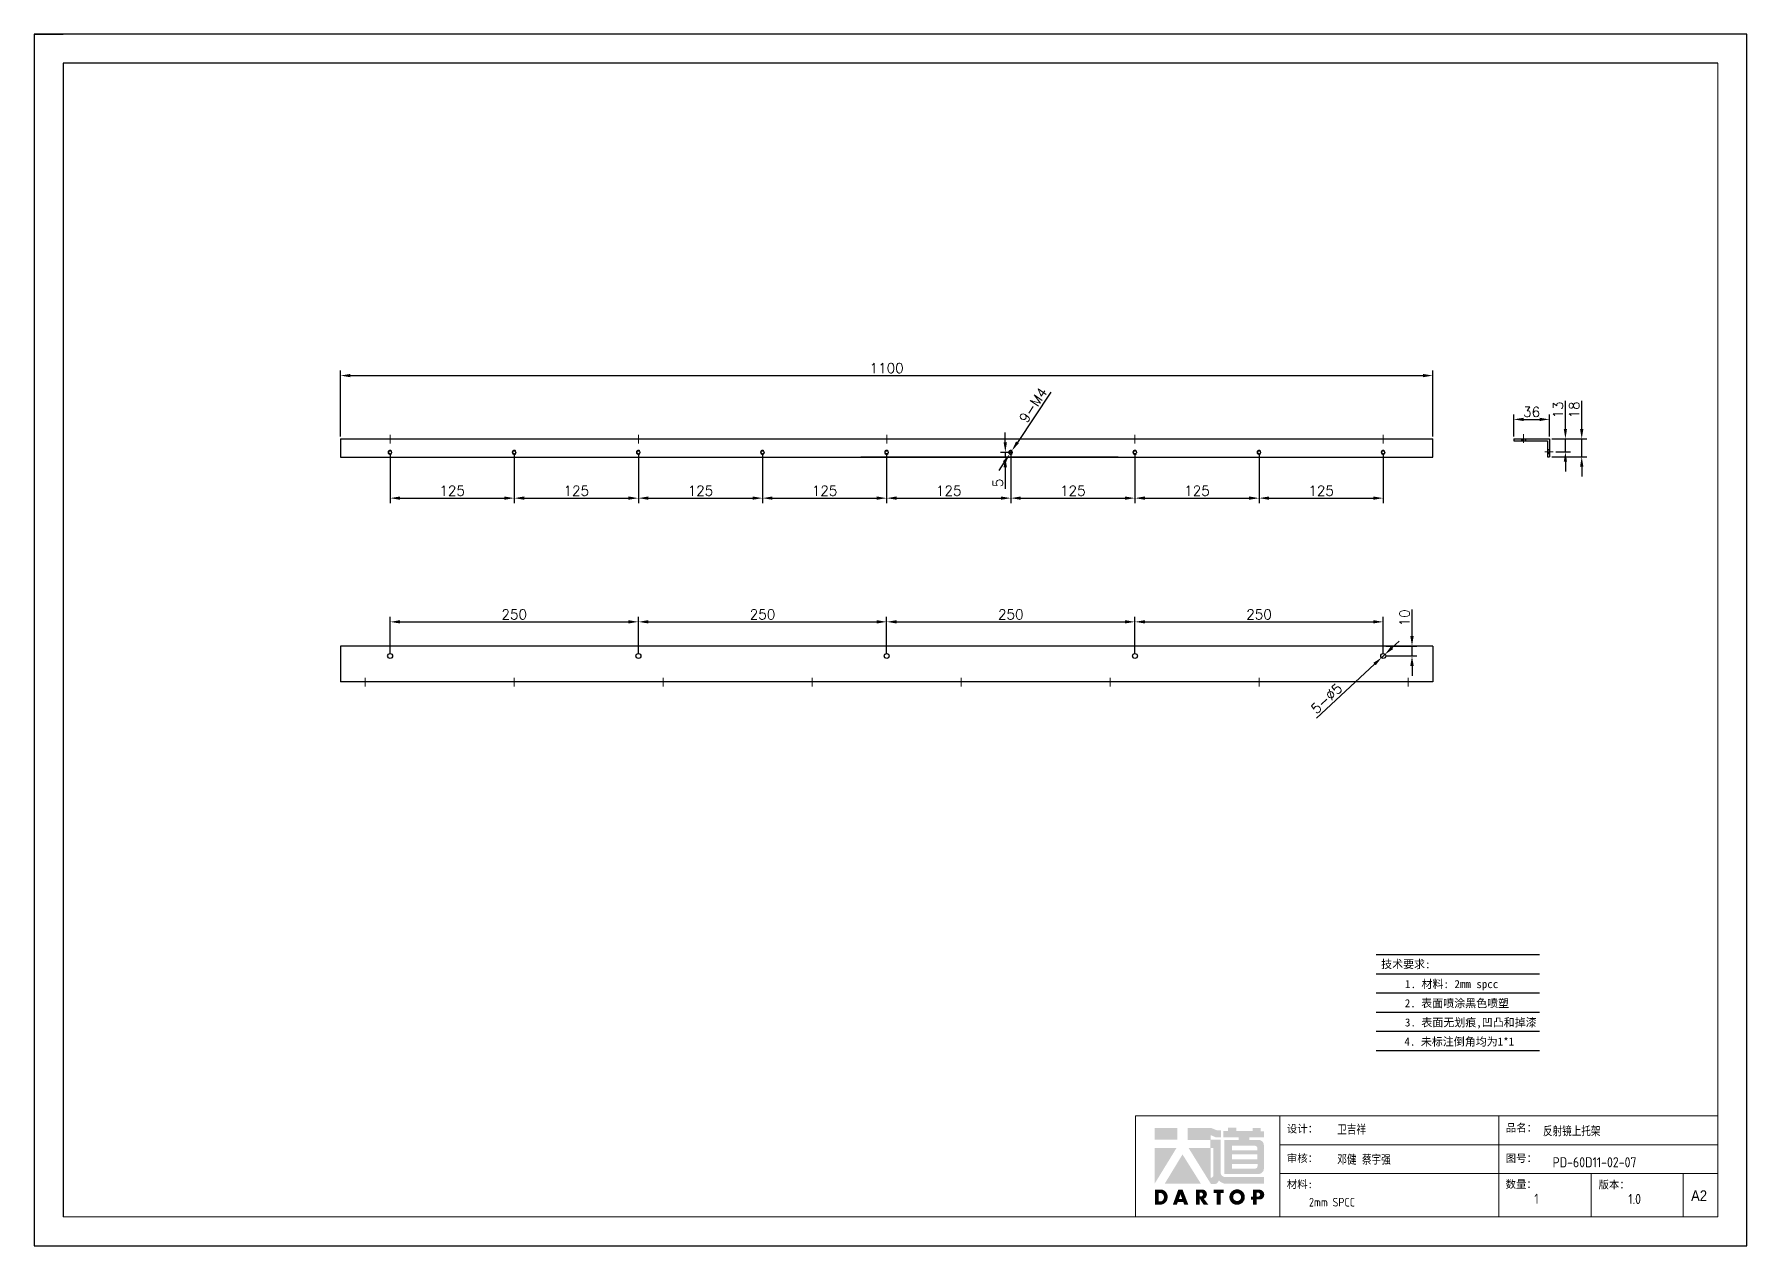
# Model space of a CAD drawing. Header units: millimetres. Extents: x -30327 to 34858, y 4015 to 75103.
# Drawn here: x 1925 to 3650, y 52753 to 53972 of the extents above; entities that cross this region are included whole.
import ezdxf
from ezdxf.enums import TextEntityAlignment as Align

# ---------------------------------------------------------------- set-up
doc = ezdxf.new("R2010")
doc.units = ezdxf.units.MM
doc.linetypes.add('CENTER2', pattern=[28.575, 19.05, -3.175, 3.175, -3.175])
doc.linetypes.add('HIDDEN2', pattern=[4.7625, 3.175, -1.5875])
for name, color, linetype, lineweight in [('A-TITLEBLOCK', 7, 'Continuous', 18), ('cen', 1, 'CENTER2', 9), ('dim', 2, 'Continuous', 9)]:
    doc.layers.add(name, color=color, linetype=linetype, lineweight=lineweight)
for name, color, linetype in [('hidden', 3, 'HIDDEN2'), ('print', 30, 'Continuous'), ('yellow', 2, 'Continuous')]:
    doc.layers.add(name, color=color, linetype=linetype)
doc.styles.add('GB', font='GBENOR.SHX', dxfattribs={"bigfont": 'gbcbig.shx'})
doc.styles.add('HZ', font='')
doc.styles.add('SLDTEXTSTYLE0', font='simfang.ttf', dxfattribs={"bigfont": 'bigfont'})
doc.styles.add('SLDTEXTSTYLE1', font='Gothic.ttf', dxfattribs={"width": 0.913})
doc.styles.get("Standard").update_dxf_attribs({"font": 'txt', "bigfont": 'gbcbig.shx'})
doc.styles.get('HZ').set_extended_font_data('SimSun')
doc.dimstyles.new('1-4', dxfattribs={"dimscale": 4, "dimtxt": 2.5, "dimasz": 2.5, "dimexe": 1.25, "dimexo": 0.625, "dimtad": 1, "dimdsep": 46, "dimtxsty": 'Standard', "dimcen": 2.5, "dimadec": 0, "dimazin": 0, "dimtfac": 1, "dimtmove": 0, "dimatfit": 3, "dimfxl": 0, "dimarcsym": 0})

# ---------------------------------------------------------------- blocks, each defined once
blk = doc.blocks.new('*D707')
at = {"layer": 'Defpoints', "color": 0}
for p in [(2408.6, 53551.2), (2533.6, 53551.2), (2533.6, 53505.1)]:
    blk.add_point(p, dxfattribs=at)
at = {"layer": 'dim', "color": 0, "lineweight": -2}
for p, q in [((2408.6, 53548.7), (2408.6, 53500.1)), ((2533.6, 53548.7), (2533.6, 53500.1)), ((2418.6, 53505.1), (2523.6, 53505.1))]:
    blk.add_line(p, q, dxfattribs=at)
at = {"layer": 'dim', "color": 0}
for points in [[(2418.6, 53506.8), (2418.6, 53503.5), (2408.6, 53505.1)], [(2523.6, 53506.8), (2523.6, 53503.5), (2533.6, 53505.1)]]:
    blk.add_solid(points, dxfattribs=at)
at = {"layer": 'dim', "color": 0, "insert": (2471.1, 53512.6), "char_height": 10, "attachment_point": 5}
blk.add_mtext('125', dxfattribs=at)
blk = doc.blocks.new('*D708')
at = {"layer": 'Defpoints', "color": 0}
for p in [(2533.6, 53551.2), (2658.6, 53551.2), (2658.6, 53505.1)]:
    blk.add_point(p, dxfattribs=at)
at = {"layer": 'dim', "color": 0, "lineweight": -2}
for p, q in [((2533.6, 53548.7), (2533.6, 53500.1)), ((2658.6, 53548.7), (2658.6, 53500.1)), ((2543.6, 53505.1), (2648.6, 53505.1))]:
    blk.add_line(p, q, dxfattribs=at)
at = {"layer": 'dim', "color": 0}
for points in [[(2543.6, 53506.8), (2543.6, 53503.5), (2533.6, 53505.1)], [(2648.6, 53506.8), (2648.6, 53503.5), (2658.6, 53505.1)]]:
    blk.add_solid(points, dxfattribs=at)
at = {"layer": 'dim', "color": 0, "insert": (2596.1, 53512.6), "char_height": 10, "attachment_point": 5}
blk.add_mtext('125', dxfattribs=at)
blk = doc.blocks.new('*D709')
at = {"layer": 'Defpoints', "color": 0}
for p in [(2533.6, 53551.2), (2658.6, 53551.2), (2658.6, 53505.1)]:
    blk.add_point(p, dxfattribs=at)
at = {"layer": 'dim', "color": 0, "lineweight": -2}
for p, q in [((2533.6, 53548.7), (2533.6, 53500.1)), ((2658.6, 53548.7), (2658.6, 53500.1)), ((2543.6, 53505.1), (2648.6, 53505.1))]:
    blk.add_line(p, q, dxfattribs=at)
at = {"layer": 'dim', "color": 0}
for points in [[(2543.6, 53506.8), (2543.6, 53503.5), (2533.6, 53505.1)], [(2648.6, 53506.8), (2648.6, 53503.5), (2658.6, 53505.1)]]:
    blk.add_solid(points, dxfattribs=at)
at = {"layer": 'dim', "color": 0, "insert": (2596.1, 53512.6), "char_height": 10, "attachment_point": 5}
blk.add_mtext('125', dxfattribs=at)
blk = doc.blocks.new('*D710')
at = {"layer": 'Defpoints', "color": 0}
for p in [(2658.6, 53551.2), (2783.6, 53551.2), (2783.6, 53505.1)]:
    blk.add_point(p, dxfattribs=at)
at = {"layer": 'dim', "color": 0, "lineweight": -2}
for p, q in [((2658.6, 53548.7), (2658.6, 53500.1)), ((2783.6, 53548.7), (2783.6, 53500.1)), ((2668.6, 53505.1), (2773.6, 53505.1))]:
    blk.add_line(p, q, dxfattribs=at)
at = {"layer": 'dim', "color": 0}
for points in [[(2668.6, 53506.8), (2668.6, 53503.5), (2658.6, 53505.1)], [(2773.6, 53506.8), (2773.6, 53503.5), (2783.6, 53505.1)]]:
    blk.add_solid(points, dxfattribs=at)
at = {"layer": 'dim', "color": 0, "insert": (2721.1, 53512.6), "char_height": 10, "attachment_point": 5}
blk.add_mtext('125', dxfattribs=at)
blk = doc.blocks.new('*D711')
at = {"layer": 'Defpoints', "color": 0}
for p in [(2783.6, 53551.2), (2908.6, 53551.2), (2908.6, 53505.1)]:
    blk.add_point(p, dxfattribs=at)
at = {"layer": 'dim', "color": 0, "lineweight": -2}
for p, q in [((2783.6, 53548.7), (2783.6, 53500.1)), ((2908.6, 53548.7), (2908.6, 53500.1)), ((2793.6, 53505.1), (2898.6, 53505.1))]:
    blk.add_line(p, q, dxfattribs=at)
at = {"layer": 'dim', "color": 0}
for points in [[(2793.6, 53506.8), (2793.6, 53503.5), (2783.6, 53505.1)], [(2898.6, 53506.8), (2898.6, 53503.5), (2908.6, 53505.1)]]:
    blk.add_solid(points, dxfattribs=at)
at = {"layer": 'dim', "color": 0, "insert": (2846.1, 53512.6), "char_height": 10, "attachment_point": 5}
blk.add_mtext('125', dxfattribs=at)
blk = doc.blocks.new('*D712')
at = {"layer": 'Defpoints', "color": 0}
for p in [(3283.6, 53356.3), (3312.6, 53356.3), (3283.6, 53346.3)]:
    blk.add_point(p, dxfattribs=at)
at = {"layer": 'dim', "color": 0, "lineweight": -2}
for p, q in [((3312.6, 53366.3), (3312.6, 53392.9)), ((3286.1, 53356.3), (3317.6, 53356.3)), ((3312.6, 53346.3), (3312.6, 53356.3)), ((3286.1, 53346.3), (3317.6, 53346.3)), ((3312.6, 53336.3), (3312.6, 53326.3))]:
    blk.add_line(p, q, dxfattribs=at)
at = {"layer": 'dim', "color": 0}
for points in [[(3310.9, 53366.3), (3314.3, 53366.3), (3312.6, 53356.3)], [(3310.9, 53336.3), (3314.3, 53336.3), (3312.6, 53346.3)]]:
    blk.add_solid(points, dxfattribs=at)
at = {"layer": 'dim', "color": 0, "insert": (3305.1, 53384.6), "char_height": 10, "attachment_point": 5, "rotation": 90}
blk.add_mtext('10', dxfattribs=at)
blk = doc.blocks.new('*D713')
at = {"layer": 'Defpoints', "color": 0}
for p in [(2903.1, 53546.2), (2908.6, 53551.2), (2908.6, 53546.2)]:
    blk.add_point(p, dxfattribs=at)
at = {"layer": 'dim', "color": 0, "lineweight": -2}
for p, q in [((2903.1, 53561.2), (2903.1, 53571.2)), ((2906.1, 53551.2), (2898.1, 53551.2)), ((2906.1, 53546.2), (2898.1, 53546.2)), ((2903.1, 53551.2), (2903.1, 53546.2)), ((2903.1, 53536.2), (2903.1, 53514.5))]:
    blk.add_line(p, q, dxfattribs=at)
at = {"layer": 'dim', "color": 0}
for points in [[(2901.4, 53561.2), (2904.7, 53561.2), (2903.1, 53551.2)], [(2901.4, 53536.2), (2904.7, 53536.2), (2903.1, 53546.2)]]:
    blk.add_solid(points, dxfattribs=at)
at = {"layer": 'dim', "color": 0, "insert": (2895.6, 53520.4), "char_height": 10, "attachment_point": 5, "rotation": 90}
blk.add_mtext('5', dxfattribs=at)
blk = doc.blocks.new('*D714')
at = {"layer": 'Defpoints', "color": 0}
for p in [(2907.5, 53549.5), (2909.7, 53552.9)]:
    blk.add_point(p, dxfattribs=at)
at = {"layer": 'dim', "color": 0, "lineweight": -2}
for p, q in [((2949, 53611.9), (2915.3, 53561.2)), ((2907.5, 53549.5), (2909.7, 53552.9)), ((2902, 53541.2), (2896.5, 53532.9))]:
    blk.add_line(p, q, dxfattribs=at)
at = {"layer": 'dim', "color": 0}
for points in [[(2913.9, 53562.1), (2916.7, 53560.3), (2909.7, 53552.9)], [(2900.6, 53542.1), (2903.4, 53540.3), (2907.5, 53549.5)]]:
    blk.add_solid(points, dxfattribs=at)
at = {"layer": 'dim', "color": 0, "insert": (2931.2, 53598.7), "char_height": 10, "attachment_point": 5, "rotation": 56.3889}
blk.add_mtext('9-M4', dxfattribs=at)
blk = doc.blocks.new('*D715')
at = {"layer": 'Defpoints', "color": 0}
for p in [(3282.2, 53344.9), (3285.1, 53347.6)]:
    blk.add_point(p, dxfattribs=at)
at = {"layer": 'dim', "color": 0, "lineweight": -2}
for p, q in [((3292.4, 53354.4), (3299.8, 53361.2)), ((3216.5, 53283.8), (3274.8, 53338.1)), ((3285.1, 53347.6), (3282.2, 53344.9))]:
    blk.add_line(p, q, dxfattribs=at)
at = {"layer": 'dim', "color": 0}
for points in [[(3291.3, 53355.7), (3293.6, 53353.2), (3285.1, 53347.6)], [(3273.7, 53339.3), (3276, 53336.9), (3282.2, 53344.9)]]:
    blk.add_solid(points, dxfattribs=at)
at = {"layer": 'dim', "color": 0, "insert": (3226.6, 53303.5), "char_height": 10, "attachment_point": 5, "rotation": 42.8983}
blk.add_mtext('5-%%C5', dxfattribs=at)
blk = doc.blocks.new('*D718')
at = {"layer": 'Defpoints', "color": 0}
for p in [(3451, 53584.4), (3415, 53564.8), (3451, 53564.8)]:
    blk.add_point(p, dxfattribs=at)
at = {"layer": 'dim', "color": 0, "lineweight": -2}
for p, q in [((3415, 53567.3), (3415, 53589.4)), ((3425, 53584.4), (3441, 53584.4)), ((3451, 53567.3), (3451, 53589.4))]:
    blk.add_line(p, q, dxfattribs=at)
at = {"layer": 'dim', "color": 0}
for points in [[(3425, 53586), (3425, 53582.7), (3415, 53584.4)], [(3441, 53586), (3441, 53582.7), (3451, 53584.4)]]:
    blk.add_solid(points, dxfattribs=at)
at = {"layer": 'dim', "color": 0, "insert": (3433, 53591.9), "char_height": 10, "attachment_point": 5}
blk.add_mtext('36', dxfattribs=at)
blk = doc.blocks.new('*D719')
at = {"layer": 'Defpoints', "color": 0}
for p in [(3451, 53564.8), (3483.5, 53564.8), (3451, 53546.8)]:
    blk.add_point(p, dxfattribs=at)
at = {"layer": 'dim', "color": 0, "lineweight": -2}
for p, q in [((3483.5, 53574.8), (3483.5, 53603.1)), ((3453.5, 53564.8), (3488.5, 53564.8)), ((3483.5, 53546.8), (3483.5, 53564.8)), ((3453.5, 53546.8), (3488.5, 53546.8)), ((3483.5, 53536.8), (3483.5, 53526.8))]:
    blk.add_line(p, q, dxfattribs=at)
at = {"layer": 'dim', "color": 0}
for points in [[(3481.8, 53574.8), (3485.2, 53574.8), (3483.5, 53564.8)], [(3481.8, 53536.8), (3485.2, 53536.8), (3483.5, 53546.8)]]:
    blk.add_solid(points, dxfattribs=at)
at = {"layer": 'dim', "color": 0, "insert": (3476, 53593.9), "char_height": 10, "attachment_point": 5, "rotation": 90}
blk.add_mtext('18', dxfattribs=at)
blk = doc.blocks.new('*D720')
at = {"layer": 'Defpoints', "color": 0}
for p in [(2908.6, 53551.2), (3033.6, 53551.2), (3033.6, 53505.1)]:
    blk.add_point(p, dxfattribs=at)
at = {"layer": 'dim', "color": 0, "lineweight": -2}
for p, q in [((2908.6, 53548.7), (2908.6, 53500.1)), ((3033.6, 53548.7), (3033.6, 53500.1)), ((2918.6, 53505.1), (3023.6, 53505.1))]:
    blk.add_line(p, q, dxfattribs=at)
at = {"layer": 'dim', "color": 0}
for points in [[(2918.6, 53506.8), (2918.6, 53503.5), (2908.6, 53505.1)], [(3023.6, 53506.8), (3023.6, 53503.5), (3033.6, 53505.1)]]:
    blk.add_solid(points, dxfattribs=at)
at = {"layer": 'dim', "color": 0, "insert": (2971.1, 53512.6), "char_height": 10, "attachment_point": 5}
blk.add_mtext('125', dxfattribs=at)
blk = doc.blocks.new('*D721')
at = {"layer": 'Defpoints', "color": 0}
for p in [(3033.6, 53551.2), (3158.6, 53551.2), (3158.6, 53505.1)]:
    blk.add_point(p, dxfattribs=at)
at = {"layer": 'dim', "color": 0, "lineweight": -2}
for p, q in [((3033.6, 53548.7), (3033.6, 53500.1)), ((3158.6, 53548.7), (3158.6, 53500.1)), ((3043.6, 53505.1), (3148.6, 53505.1))]:
    blk.add_line(p, q, dxfattribs=at)
at = {"layer": 'dim', "color": 0}
for points in [[(3043.6, 53506.8), (3043.6, 53503.5), (3033.6, 53505.1)], [(3148.6, 53506.8), (3148.6, 53503.5), (3158.6, 53505.1)]]:
    blk.add_solid(points, dxfattribs=at)
at = {"layer": 'dim', "color": 0, "insert": (3096.1, 53512.6), "char_height": 10, "attachment_point": 5}
blk.add_mtext('125', dxfattribs=at)
blk = doc.blocks.new('*D722')
at = {"layer": 'Defpoints', "color": 0}
for p in [(3158.6, 53551.2), (3283.6, 53551.2), (3283.6, 53505.1)]:
    blk.add_point(p, dxfattribs=at)
at = {"layer": 'dim', "color": 0, "lineweight": -2}
for p, q in [((3158.6, 53548.7), (3158.6, 53500.1)), ((3283.6, 53548.7), (3283.6, 53500.1)), ((3168.6, 53505.1), (3273.6, 53505.1))]:
    blk.add_line(p, q, dxfattribs=at)
at = {"layer": 'dim', "color": 0}
for points in [[(3168.6, 53506.8), (3168.6, 53503.5), (3158.6, 53505.1)], [(3273.6, 53506.8), (3273.6, 53503.5), (3283.6, 53505.1)]]:
    blk.add_solid(points, dxfattribs=at)
at = {"layer": 'dim', "color": 0, "insert": (3221.1, 53512.6), "char_height": 10, "attachment_point": 5}
blk.add_mtext('125', dxfattribs=at)
blk = doc.blocks.new('*D723')
at = {"color": 0, "lineweight": -2}
for p, q in [((3467.1, 53574.8), (3467.1, 53603.1)), ((3456, 53564.8), (3472.1, 53564.8)), ((3467.1, 53551.8), (3467.1, 53564.8)), ((3457.3, 53551.8), (3472.1, 53551.8)), ((3467.1, 53541.8), (3467.1, 53531.8))]:
    blk.add_line(p, q, dxfattribs=at)
at = {"color": 0}
for points in [[(3465.4, 53574.8), (3468.7, 53574.8), (3467.1, 53564.8)], [(3465.4, 53541.8), (3468.7, 53541.8), (3467.1, 53551.8)]]:
    blk.add_solid(points, dxfattribs=at)
at = {"layer": 'Defpoints', "color": 0}
for p in [(3453.5, 53564.8), (3467.1, 53564.8), (3454.8, 53551.8)]:
    blk.add_point(p, dxfattribs=at)
at = {"color": 0, "insert": (3459.6, 53593.9), "char_height": 10, "attachment_point": 5, "rotation": 90}
blk.add_mtext('13', dxfattribs=at)
blk = doc.blocks.new('*D692')
at = {"layer": 'Defpoints', "color": 0}
for p in [(3333.6, 53628.5), (2233.6, 53564.7), (3333.6, 53564.8)]:
    blk.add_point(p, dxfattribs=at)
at = {"layer": 'yellow', "color": 0, "lineweight": -2}
for p, q in [((2233.6, 53567.2), (2233.6, 53633.5)), ((3333.6, 53567.3), (3333.6, 53633.5)), ((2243.6, 53628.5), (3323.6, 53628.5))]:
    blk.add_line(p, q, dxfattribs=at)
at = {"layer": 'yellow', "color": 0}
for points in [[(2243.6, 53630.1), (2243.6, 53626.8), (2233.6, 53628.5)], [(3323.6, 53630.1), (3323.6, 53626.8), (3333.6, 53628.5)]]:
    blk.add_solid(points, dxfattribs=at)
at = {"layer": 'yellow', "color": 0, "insert": (2783.6, 53636), "char_height": 10, "attachment_point": 5}
blk.add_mtext('1100', dxfattribs=at)
blk = doc.blocks.new('*D750')
at = {"layer": 'Defpoints', "color": 0}
for p in [(2283.6, 53551.2), (2408.6, 53551.2), (2408.6, 53505.1)]:
    blk.add_point(p, dxfattribs=at)
at = {"layer": 'dim', "color": 0, "lineweight": -2}
for p, q in [((2283.6, 53548.7), (2283.6, 53500.1)), ((2408.6, 53548.7), (2408.6, 53500.1)), ((2293.6, 53505.1), (2398.6, 53505.1))]:
    blk.add_line(p, q, dxfattribs=at)
at = {"layer": 'dim', "color": 0}
for points in [[(2293.6, 53506.8), (2293.6, 53503.5), (2283.6, 53505.1)], [(2398.6, 53506.8), (2398.6, 53503.5), (2408.6, 53505.1)]]:
    blk.add_solid(points, dxfattribs=at)
at = {"layer": 'dim', "color": 0, "insert": (2346.1, 53512.6), "char_height": 10, "attachment_point": 5}
blk.add_mtext('125', dxfattribs=at)
blk = doc.blocks.new('*D953')
at = {"layer": 'Defpoints', "color": 0}
for p in [(2533.6, 53380.6), (2283.6, 53346.3), (2533.6, 53346.3)]:
    blk.add_point(p, dxfattribs=at)
at = {"layer": 'dim', "color": 0, "lineweight": -2}
for p, q in [((2283.6, 53348.8), (2283.6, 53385.6)), ((2293.6, 53380.6), (2523.6, 53380.6)), ((2533.6, 53348.8), (2533.6, 53385.6))]:
    blk.add_line(p, q, dxfattribs=at)
at = {"layer": 'dim', "color": 0}
for points in [[(2293.6, 53382.3), (2293.6, 53379), (2283.6, 53380.6)], [(2523.6, 53382.3), (2523.6, 53379), (2533.6, 53380.6)]]:
    blk.add_solid(points, dxfattribs=at)
at = {"layer": 'dim', "color": 0, "insert": (2408.6, 53388.1), "char_height": 10, "attachment_point": 5}
blk.add_mtext('250', dxfattribs=at)
blk = doc.blocks.new('*D954')
at = {"layer": 'Defpoints', "color": 0}
for p in [(2783.6, 53380.6), (2533.6, 53346.3), (2783.6, 53346.3)]:
    blk.add_point(p, dxfattribs=at)
at = {"layer": 'dim', "color": 0, "lineweight": -2}
for p, q in [((2533.6, 53348.8), (2533.6, 53385.6)), ((2543.6, 53380.6), (2773.6, 53380.6)), ((2783.6, 53348.8), (2783.6, 53385.6))]:
    blk.add_line(p, q, dxfattribs=at)
at = {"layer": 'dim', "color": 0}
for points in [[(2543.6, 53382.3), (2543.6, 53379), (2533.6, 53380.6)], [(2773.6, 53382.3), (2773.6, 53379), (2783.6, 53380.6)]]:
    blk.add_solid(points, dxfattribs=at)
at = {"layer": 'dim', "color": 0, "insert": (2658.6, 53388.1), "char_height": 10, "attachment_point": 5}
blk.add_mtext('250', dxfattribs=at)
blk = doc.blocks.new('*D955')
at = {"layer": 'Defpoints', "color": 0}
for p in [(2783.6, 53380.6), (2533.6, 53346.3), (2783.6, 53346.3)]:
    blk.add_point(p, dxfattribs=at)
at = {"layer": 'dim', "color": 0, "lineweight": -2}
for p, q in [((2533.6, 53348.8), (2533.6, 53385.6)), ((2543.6, 53380.6), (2773.6, 53380.6)), ((2783.6, 53348.8), (2783.6, 53385.6))]:
    blk.add_line(p, q, dxfattribs=at)
at = {"layer": 'dim', "color": 0}
for points in [[(2543.6, 53382.3), (2543.6, 53379), (2533.6, 53380.6)], [(2773.6, 53382.3), (2773.6, 53379), (2783.6, 53380.6)]]:
    blk.add_solid(points, dxfattribs=at)
at = {"layer": 'dim', "color": 0, "insert": (2658.6, 53388.1), "char_height": 10, "attachment_point": 5}
blk.add_mtext('250', dxfattribs=at)
blk = doc.blocks.new('*D956')
at = {"layer": 'Defpoints', "color": 0}
for p in [(3033.6, 53380.6), (2783.6, 53346.3), (3033.6, 53346.3)]:
    blk.add_point(p, dxfattribs=at)
at = {"layer": 'dim', "color": 0, "lineweight": -2}
for p, q in [((2783.6, 53348.8), (2783.6, 53385.6)), ((2793.6, 53380.6), (3023.6, 53380.6)), ((3033.6, 53348.8), (3033.6, 53385.6))]:
    blk.add_line(p, q, dxfattribs=at)
at = {"layer": 'dim', "color": 0}
for points in [[(2793.6, 53382.3), (2793.6, 53379), (2783.6, 53380.6)], [(3023.6, 53382.3), (3023.6, 53379), (3033.6, 53380.6)]]:
    blk.add_solid(points, dxfattribs=at)
at = {"layer": 'dim', "color": 0, "insert": (2908.6, 53388.1), "char_height": 10, "attachment_point": 5}
blk.add_mtext('250', dxfattribs=at)
blk = doc.blocks.new('*D957')
at = {"layer": 'Defpoints', "color": 0}
for p in [(3283.6, 53380.6), (3033.6, 53346.3), (3283.6, 53346.3)]:
    blk.add_point(p, dxfattribs=at)
at = {"layer": 'dim', "color": 0, "lineweight": -2}
for p, q in [((3033.6, 53348.8), (3033.6, 53385.6)), ((3043.6, 53380.6), (3273.6, 53380.6)), ((3283.6, 53348.8), (3283.6, 53385.6))]:
    blk.add_line(p, q, dxfattribs=at)
at = {"layer": 'dim', "color": 0}
for points in [[(3043.6, 53382.3), (3043.6, 53379), (3033.6, 53380.6)], [(3273.6, 53382.3), (3273.6, 53379), (3283.6, 53380.6)]]:
    blk.add_solid(points, dxfattribs=at)
at = {"layer": 'dim', "color": 0, "insert": (3158.6, 53388.1), "char_height": 10, "attachment_point": 5}
blk.add_mtext('250', dxfattribs=at)
blk = doc.blocks.new('Dartop Logo')
at = {"true_color": 0xc40018}
h = blk.add_hatch(color=12, dxfattribs=at)
h.set_gradient(color1=(196, 0, 24), color2=(196, 0, 24), tint=1)
h.paths.add_polyline_path([(30.39, -3.87), (33.08, -5.04), (35.99, -5.04), (35.99, -1.19), (33.59, -1.19), (30.46, 0.05), (17.94, 0.05), (17.94, -6.46), (30.12, -6.46), (30.12, -6.59), (30.12, -10.75), (18.31, -10.75), (30.46, -30.31), (32.87, -30.31, 0.279375), (34.63, -28.6), (34.63, -28.51), (34.84, -28.51, 0.143145), (38.15, -30.2), (59.27, -30.2), (59.27, -26.49), (38.06, -26.49, -0.414214), (35.75, -24.18), (35.75, -6.26), (30.39, -6.26)])
h.paths.add_polyline_path([(30.25, -10.84), (31.8, -10.84), (31.8, -26.02, -0.088936), (30.9, -26.94), (30.24, -26.94)], flags=16)
h = blk.add_hatch(color=12, dxfattribs=at)
h.set_gradient(color1=(196, 0, 24), color2=(196, 0, 24), tint=1)
h.paths.add_polyline_path([(59.24, -1.73), (57.36, -1.73), (57.36, 0.06), (53.06, 0.06), (53.06, -1.64), (44.29, -1.64), (44.29, 0.15), (39.7, 0.15), (39.7, -1.67), (37.16, -1.67), (37.16, -4.97), (45.54, -4.97), (45.54, -6.42), (37.73, -6.42), (37.73, -24.88), (56.26, -24.88, 0.414214), (59.15, -21.99), (59.15, -9.35, 0.414214), (56.26, -6.46), (51.36, -6.46), (51.36, -5.03), (59.24, -5.03)])
h.paths.add_polyline_path([(54.21, -9.59, -0.414214), (55.66, -11.04), (55.66, -12.1), (41.79, -12.1), (41.79, -9.59)], flags=16)
h.paths.add_polyline_path([(55.57, -14.33), (55.57, -17.01), (41.88, -17.01), (41.88, -14.33)], flags=16)
h.paths.add_polyline_path([(55.75, -19.43), (55.75, -20.57, -0.414214), (54.3, -22.02), (41.88, -22.02), (41.88, -19.43)], flags=16)
h = blk.add_hatch(color=12, dxfattribs=at)
h.set_gradient(color1=(196, 0, 24), color2=(196, 0, 24), tint=1)
h.paths.add_polyline_path([(12.18, 0), (0, 0), (0, -6.37), (12.18, -6.37)])
h = blk.add_hatch(color=12, dxfattribs=at)
h.set_gradient(color1=(196, 0, 24), color2=(196, 0, 24), tint=1)
h.paths.add_polyline_path([(11.79, -10.83), (0.03, -10.83), (0.03, -30.03)])
h = blk.add_hatch(color=12, dxfattribs=at)
h.set_gradient(color1=(196, 0, 24), color2=(196, 0, 24), tint=1)
h.paths.add_polyline_path([(15.05, -14.31), (5.44, -30.15), (25.01, -30.15)])
at = {"true_color": 0x646464}
h = blk.add_hatch(color=251, dxfattribs=at)
h.set_gradient(color1=(100, 100, 100), color2=(100, 100, 100), tint=1)
h.paths.add_polyline_path([(4.15, -33.43), (0.11, -33.43), (0.11, -41.5), (3.51, -41.5, 0.793016)])
h.paths.add_polyline_path([(3.57, -39.73), (2.16, -39.73), (2.16, -35.19), (3.42, -35.19, -0.671361)], flags=16)
h = blk.add_hatch(color=251, dxfattribs=at)
h.set_gradient(color1=(100, 100, 100), color2=(100, 100, 100), tint=1)
h.paths.add_polyline_path([(15.08, -33.36), (12.78, -33.36), (9.82, -41.51), (12, -41.51), (12.51, -40.06), (15.46, -40.06), (15.99, -41.52), (18.19, -41.52)])
h.paths.add_polyline_path([(14.9, -38.51), (13.07, -38.51), (13.97, -35.95)], flags=16)
h = blk.add_hatch(color=251, dxfattribs=at)
h.set_gradient(color1=(100, 100, 100), color2=(100, 100, 100), tint=1)
h.paths.add_polyline_path([(26.27, -33.36), (22.3, -33.36), (22.3, -41.51), (24.4, -41.51), (24.4, -38.28), (26.55, -41.54), (29.09, -41.54), (26.61, -38.3, 0.744055)])
h.paths.add_polyline_path([(24.38, -37.08), (24.38, -34.94), (25.32, -34.94, -0.796809), (25.3, -37.08)], flags=16)
h = blk.add_hatch(color=251, dxfattribs=at)
h.set_gradient(color1=(100, 100, 100), color2=(100, 100, 100), tint=1)
h.paths.add_polyline_path([(37.44, -33.4), (31.88, -33.4), (31.88, -35.16), (33.61, -35.16), (33.61, -41.52), (35.69, -41.52), (35.69, -35.16), (37.44, -35.16)])
h = blk.add_hatch(color=251, dxfattribs=at)
h.set_gradient(color1=(100, 100, 100), color2=(100, 100, 100), tint=1)
h.paths.add_polyline_path([(40.46, -37.41, 1), (48.83, -37.41, 1)])
h.paths.add_polyline_path([(46.8, -37.41, -1), (42.5, -37.41, -1)], flags=16)
h = blk.add_hatch(color=251, dxfattribs=at)
h.set_gradient(color1=(100, 100, 100), color2=(100, 100, 100), tint=1)
h.paths.add_polyline_path([(56.85, -33.38), (56.73, -33.38), (53.19, -33.38), (53.19, -37.19), (52.26, -37.19), (52.26, -38.73), (53.18, -38.73), (53.18, -41.5), (55.24, -41.5), (55.24, -38.72), (57.51, -38.72, 0.812304)])
h.paths.add_polyline_path([(55.21, -37.18), (55.21, -35.05), (56.39, -35.05, -0.778213), (56.27, -37.18)], flags=16)
blk = doc.blocks.new('DT-A2-TITLE')
for p, q in [((594, 420), (0, 420)), ((0, 420), (0, 420)), ((0, 420), (0, 0)), ((0, 420), (10, 420)), ((594, 0), (594, 420)), ((10, 410), (10, 10)), ((584, 410), (10, 410))]:
    blk.add_line(p, q)
at = {"layer": 'A-TITLEBLOCK', "color": 7}
for p, q in [((584, 410), (584, 10)), ((594, 0), (594, 297)), ((382, 10), (382, 45)), ((584, 45), (382, 45)), ((432, 45), (432, 10)), ((508, 45), (508, 10)), ((584, 35), (432, 35)), ((432, 25), (584.08, 25)), ((540, 10), (540, 25)), ((572, 10), (572, 25)), ((10, 10), (584, 10)), ((0, 0), (594, 0))]:
    blk.add_line(p, q, dxfattribs=at)
at = {"layer": 'A-TITLEBLOCK', "xscale": 0.6400000000000001, "yscale": 0.6400000000000001, "zscale": 0.6400000000000001}
blk.add_blockref('Dartop Logo', (388.65, 40.81), dxfattribs=at)
at = {"style": 'GB'}
for tag, p, height in [('#设计', (451.96, 38.52), 3.5), ('#品名', (523.32, 37.95), 3.5), ('#审核', (451.99, 28.1), 3.5), ('#图号', (526.67, 27.2), 3.5), ('#数量', (520.33, 14.51), 3.5), ('#版本', (552.92, 14.47), 3.5), ('#材料说明', (442.15, 13.59), 3)]:
    blk.add_attdef(tag, p, '', height=height, dxfattribs=at)
at = {"layer": 'A-TITLEBLOCK', "color": 7, "attachment_point": 1}
for s, insert, char_height, style in [('设计：', (434.47, 41.87), 2.646, 'SLDTEXTSTYLE0'), ('品名：', (510.43, 42.19), 2.646, 'SLDTEXTSTYLE0'), ('审核：', (434.47, 31.64), 2.646, 'SLDTEXTSTYLE0'), ('图号：', (510.4, 31.66), 2.646, 'SLDTEXTSTYLE0'), ('材料:', (434.47, 22.62), 2.646, 'SLDTEXTSTYLE0'), ('数量：', (510.35, 22.64), 2.646, 'SLDTEXTSTYLE0'), ('版本：', (542.59, 22.48), 2.646, 'SLDTEXTSTYLE0'), ('A2', (574.7, 19.21), 3.704, 'SLDTEXTSTYLE1')]:
    blk.add_mtext(s, dxfattribs=dict(at, insert=insert, char_height=char_height, style=style))

msp = doc.modelspace()

# ---------------------------------------------------------------- linework, layer by layer
for p, q in [((2233.6376, 53564.7335), (3333.6376, 53564.7522)), ((2233.6382, 53564.7335), (2233.6379, 53546.1922)), ((3333.6379, 53546.2109), (3333.6376, 53564.7522)), ((3414.9957, 53564.7522), (3450.9957, 53564.7522)), ((3448.9957, 53562.7522), (3448.9957, 53546.7522)), ((3450.9957, 53564.7522), (3450.9957, 53546.7522)), ((2233.6379, 53546.1922), (3333.6379, 53546.2109)), ((2233.6379, 53546.1922), (2233.6379, 53546.1922)), ((3016.6379, 53546.2021), (2757.6379, 53546.2021)), ((2899.6379, 53546.2109), (3333.6379, 53546.2109)), ((3448.9957, 53546.7522), (3450.9957, 53546.7522)), ((3333.6379, 53356.2738), (2233.6379, 53356.2738)), ((2233.6379, 53356.2738), (2233.6379, 53320.2726)), ((3333.6379, 53356.2738), (3333.6379, 53320.2726)), ((3333.6379, 53320.2726), (2233.6379, 53320.2726))]:
    msp.add_line(p, q)
msp.add_lwpolyline([(3414.9957, 53564.7522), (3414.9957, 53562.7522), (3448.9957, 53562.7522)])
for centre, radius in [((2283.6376, 53551.1954), 1.5), ((2408.6376, 53551.1954), 1.5), ((2533.6376, 53551.1954), 1.5), ((2658.6376, 53551.2003), 1.5), ((2783.6376, 53551.2052), 1.5), ((2908.6376, 53551.21), 1.5), ((3033.6376, 53551.21), 1.5), ((3158.6376, 53551.21), 1.5), ((3283.6376, 53551.21), 1.5), ((2283.6382, 53346.2583), 2.5), ((2533.6382, 53346.2632), 2.5), ((2783.6382, 53346.2632), 2.5), ((3033.6382, 53346.2681), 2.5), ((3283.6382, 53346.273), 2.5)]:
    msp.add_circle(centre, radius)
for centre in [(2283.6376, 53551.1954), (2408.6376, 53551.1954), (2533.6376, 53551.1954), (2658.6376, 53551.2003), (2783.6376, 53551.2052), (2908.6376, 53551.21), (3033.6376, 53551.21), (3158.6376, 53551.21), (3283.6376, 53551.21)]:
    msp.add_arc(centre, 2, 45, 315)
at = {"layer": 'cen'}
for p, q in [((2283.6376, 53568.6725), (2283.6376, 53560.0431)), ((2533.6376, 53568.6725), (2533.6376, 53560.0431)), ((2783.6376, 53568.6725), (2783.6376, 53560.0431)), ((3033.6376, 53568.6725), (3033.6376, 53560.0431)), ((3283.6376, 53568.6725), (3283.6376, 53560.0431)), ((3424.9957, 53560.8226), (3424.9957, 53569.452)), ((2258.6379, 53324.2022), (2258.6379, 53315.5728)), ((2408.6379, 53324.2022), (2408.6379, 53315.5728)), ((2558.6379, 53324.2022), (2558.6379, 53315.5728)), ((2708.6379, 53324.2022), (2708.6379, 53315.5728)), ((2858.6379, 53324.2022), (2858.6379, 53315.5728)), ((3008.6379, 53324.2022), (3008.6379, 53315.5728)), ((3158.6379, 53324.2022), (3158.6379, 53315.5728)), ((3308.6379, 53324.2022), (3308.6379, 53315.5728))]:
    msp.add_line(p, q, dxfattribs=at)
at = {"layer": 'cen', "ltscale": 4}
msp.add_line((3454.7675, 53551.754), (3446.189, 53551.754), dxfattribs=at)
at = {"layer": 'Defpoints'}
for p, q in [((3276.5389, 53045.7779), (3440.9939, 53045.7779)), ((3276.5389, 53026.4692), (3440.9939, 53026.4692)), ((3276.5389, 53026.4692), (3440.9939, 53026.4692)), ((3276.5389, 53007.1606), (3440.9939, 53007.1606)), ((3276.5389, 52987.852), (3440.9939, 52987.852)), ((3276.5389, 52968.5434), (3440.9939, 52968.5434)), ((3276.5389, 52949.2347), (3440.9939, 52949.2347))]:
    msp.add_line(p, q, dxfattribs=at)
at = {"layer": 'hidden', "ltscale": 4}
for p, q in [((3422.9957, 53564.7522), (3422.9957, 53562.7522)), ((3423.4957, 53564.7522), (3423.4957, 53562.7522)), ((3426.4957, 53564.7522), (3426.4957, 53562.7522)), ((3426.9957, 53564.7522), (3426.9957, 53562.7522)), ((3450.9957, 53553.754), (3448.9957, 53553.754)), ((3450.9957, 53553.254), (3448.9957, 53553.254)), ((3450.9957, 53550.254), (3448.9957, 53550.254)), ((3450.9957, 53549.754), (3448.9957, 53549.754))]:
    msp.add_line(p, q, dxfattribs=at)
at = {"layer": 'print'}
msp.add_lwpolyline([(1925.2708, 52752.7093), (3649.6766, 52752.7093), (3649.6766, 53971.9861), (1925.2708, 53971.9861)], close=True, dxfattribs=at)

# ---------------------------------------------------------------- block references
at = {"xscale": 2.90304, "yscale": 2.90304, "zscale": 2.90304}
msp.add_blockref('DT-A2-TITLE', (1925.2708, 52752.7093), dxfattribs=at).add_auto_attribs({'#设计': '卫吉祥', '#审核': '邓健 蔡宇强', '#材料说明': '2mm SPCC', '#品名': '反射镜上托架', '#图号': 'PD-60D11-02-07', '#数量': '1', '#版本': '1.0'})

# ---------------------------------------------------------------- texts
at = {"style": 'HZ'}
for s, height, p in [('技术要求:', 8.10962, (3306.4053, 53036.0331)), ('1. 材料: 2mm spcc ', 8.109624, (3355.3048, 53016.0574)), ('    2. 表面喷涂黑色喷塑  ', 8.109624, (3352.3317, 52996.7488)), ('3. 表面无划痕,凹凸和掉漆', 8.109624, (3371.8025, 52977.4402)), ('4. 未标注倒角均为1*1', 8.109624, (3360.2228, 52958.1315))]:
    msp.add_text(s, height=height, dxfattribs=at).set_placement(p, align=Align.MIDDLE_CENTER)

# ---------------------------------------------------------------- dimensions: what is measured, and where the dimension line sits
dim = msp.add_linear_dim(base=(3467.0573, 53564.7522), p1=(3454.7675, 53551.754), p2=(3453.4957, 53564.7522), angle=90, dimstyle='1-4')
dim.commit()
dim.dimension.update_dxf_attribs({"geometry": '*D723', "text_midpoint": (3459.5573, 53593.9189)})
at = {"layer": 'dim'}
for p1, p2, text, picture, middle in [((2907.5305, 53549.5444), (2909.7447, 53552.8757), '9-M4', '*D714', (2937.4322, 53594.5313)), ((3285.103, 53347.6295), (3282.1727, 53344.9067), '5-%%C5', '*D715', (3231.7151, 53298.0214))]:
    dim = msp.add_diameter_dim_2p(p1=p1, p2=p2, text=text, dimstyle='1-4', dxfattribs=at)
    dim.commit()
    dim.dimension.update_dxf_attribs({"geometry": picture, "text_midpoint": middle, "dimtype": 163})
for base, p1, p2, picture, middle in [((3450.9957, 53584.3652), (3414.9957, 53564.7522), (3450.9957, 53564.7522), '*D718', (3432.9957, 53591.8652)), ((2408.6376, 53505.1436), (2283.6376, 53551.1954), (2408.6376, 53551.1954), '*D750', (2346.1376, 53512.6436)), ((2533.6376, 53505.1436), (2408.6376, 53551.1954), (2533.6376, 53551.1954), '*D707', (2471.1376, 53512.6436)), ((2658.6376, 53505.1436), (2533.6376, 53551.1954), (2658.6376, 53551.1954), '*D708', (2596.1376, 53512.6436)), ((2658.6376, 53505.1436), (2533.6376, 53551.1954), (2658.6376, 53551.1954), '*D709', (2596.1376, 53512.6436)), ((2783.6376, 53505.1436), (2658.6376, 53551.1954), (2783.6376, 53551.1954), '*D710', (2721.1376, 53512.6436)), ((2908.6376, 53505.1436), (2783.6376, 53551.1954), (2908.6376, 53551.1954), '*D711', (2846.1376, 53512.6436)), ((3033.6376, 53505.1436), (2908.6376, 53551.1954), (3033.6376, 53551.1954), '*D720', (2971.1376, 53512.6436)), ((3158.6376, 53505.1436), (3033.6376, 53551.1954), (3158.6376, 53551.1954), '*D721', (3096.1376, 53512.6436)), ((3283.6376, 53505.1436), (3158.6376, 53551.1954), (3283.6376, 53551.1954), '*D722', (3221.1376, 53512.6436)), ((2533.6385, 53380.6469), (2283.6385, 53346.2583), (2533.6385, 53346.2583), '*D953', (2408.6385, 53388.1469)), ((2783.6385, 53380.6469), (2533.6385, 53346.2583), (2783.6385, 53346.2583), '*D954', (2658.6385, 53388.1469)), ((2783.6385, 53380.6469), (2533.6385, 53346.2583), (2783.6385, 53346.2583), '*D955', (2658.6385, 53388.1469)), ((3033.6385, 53380.6469), (2783.6385, 53346.2583), (3033.6385, 53346.2583), '*D956', (2908.6385, 53388.1469)), ((3283.6385, 53380.6469), (3033.6385, 53346.2583), (3283.6385, 53346.2583), '*D957', (3158.6385, 53388.1469))]:
    dim = msp.add_linear_dim(base=base, p1=p1, p2=p2, dimstyle='1-4', dxfattribs=at)
    dim.commit()
    dim.dimension.update_dxf_attribs({"geometry": picture, "text_midpoint": middle})
for base, p1, p2, angle, picture, middle in [((3483.4911, 53564.7522), (3450.9957, 53546.7522), (3450.9957, 53564.7522), 90, '*D719', (3475.9911, 53593.9189)), ((2903.0802, 53546.2121), (2908.6376, 53551.21), (2908.6376, 53546.2121), 270, '*D713', (2895.5802, 53520.3787)), ((3312.5884, 53356.2738), (3283.6382, 53346.273), (3283.6382, 53356.2738), 270, '*D712', (3305.0884, 53384.6072))]:
    dim = msp.add_linear_dim(base=base, p1=p1, p2=p2, angle=angle, dimstyle='1-4', dxfattribs=at)
    dim.commit()
    dim.dimension.update_dxf_attribs({"geometry": picture, "text_midpoint": middle})
at = {"layer": 'yellow'}
dim = msp.add_linear_dim(base=(3333.6376, 53628.4641), p1=(2233.6376, 53564.7335), p2=(3333.6376, 53564.7522), dimstyle='1-4', dxfattribs=at)
dim.commit()
dim.dimension.update_dxf_attribs({"geometry": '*D692', "text_midpoint": (2783.6376, 53635.9641)})

doc.saveas('drawing.dxf')
